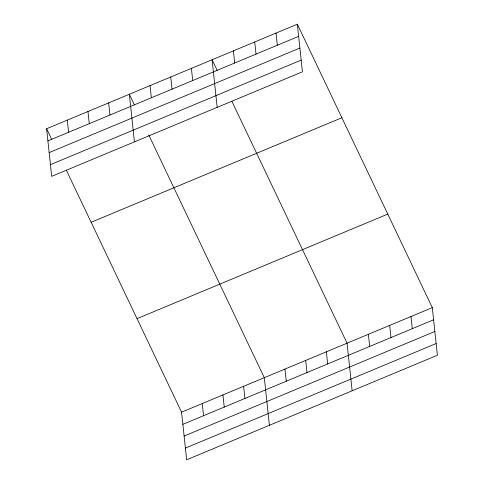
<?xml version="1.0" encoding="UTF-8"?>
<svg xmlns="http://www.w3.org/2000/svg" width="484" height="484" viewBox="0 0 484 484"><rect width="100%" height="100%" fill="white"/><g stroke="black" fill="none" stroke-linecap="round" stroke-linejoin="round"><path stroke-width="0.73" d="M297.345 24.2L302.433 71.814L51.697 176.364L46.609 128.75L297.345 24.2L432.303 307.636L437.391 355.25L186.655 459.8L181.567 412.186L66.332 170.174M47.904 140.898L298.646 36.348M49.156 152.605L299.892 48.055M50.445 164.663L301.181 60.113M91.143 222.283L341.879 117.733M137.032 318.654L387.769 214.103M181.567 412.186L432.303 307.636M182.867 424.335L433.603 319.785M184.114 436.042L434.856 331.486M185.402 448.099L436.144 343.543M217.183 70.434L212.095 59.75L217.183 107.363M231.818 101.168L347.052 343.18L352.14 390.794M134.437 104.937L129.349 94.247L134.437 141.86M148.757 135.006L264.312 377.683L269.4 425.297M46.609 128.75L51.697 139.44M410.995 316.524L412.289 328.672M389.68 325.411L390.975 337.56M368.366 334.299L369.667 346.447M326.367 351.808L327.668 363.956M276.031 33.087L277.332 45.236M305.682 360.435L306.983 372.583M254.717 41.975L256.018 54.123M284.997 369.062L286.292 381.211M233.409 50.862L234.704 63.011M243.621 386.311L244.922 398.459M191.41 68.371L192.705 80.525M222.936 394.938L224.237 407.086M170.725 76.998L172.02 89.147M202.251 403.559L203.552 415.714M150.034 85.626L151.335 97.774M108.664 102.874L109.965 115.023M87.979 111.502L89.274 123.65M67.294 120.123L68.589 132.277"/></g></svg>
